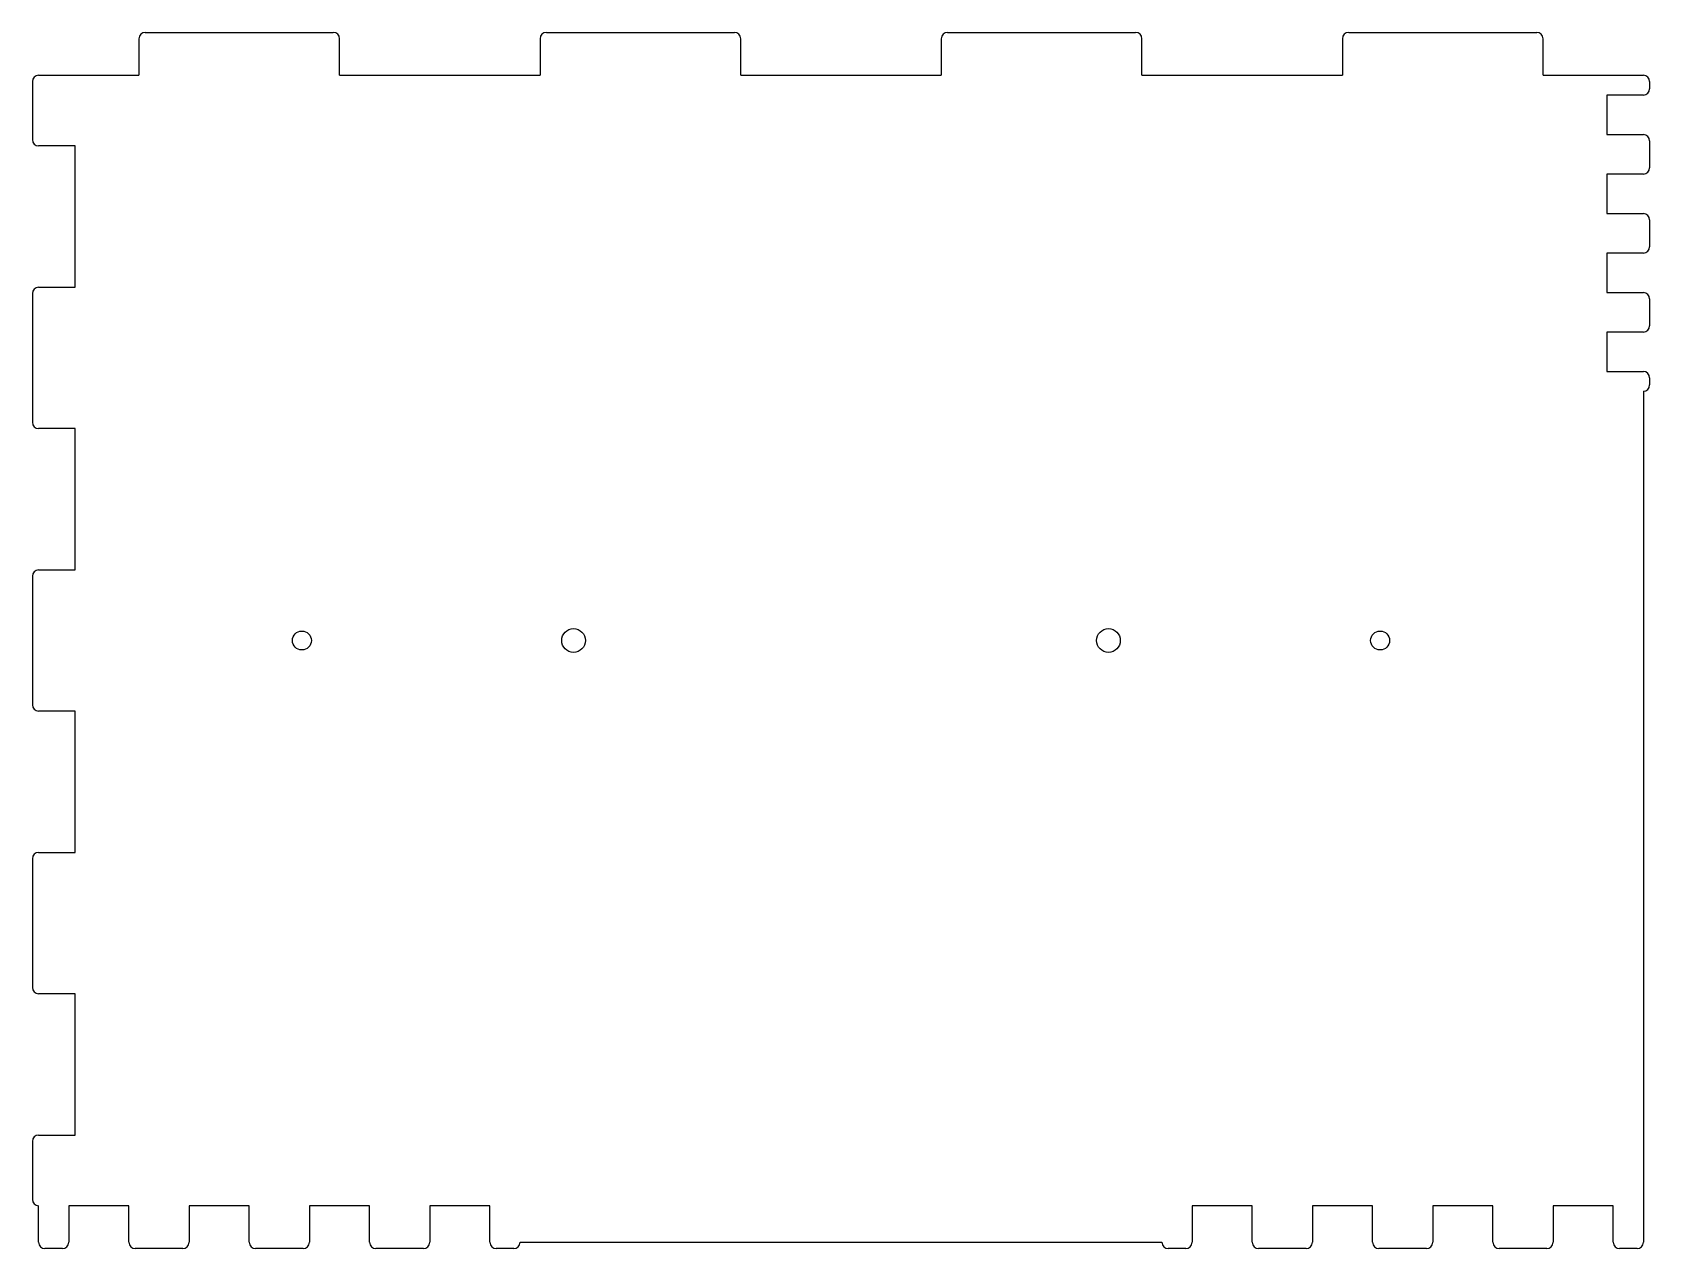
# Model space of a CAD drawing. Header units: millimetres. Extents: x 0 to 512, y 0 to 385.
import ezdxf

# ---------------------------------------------------------------- set-up
doc = ezdxf.new("R2010")
doc.units = ezdxf.units.MM
doc.layers.add('CutProfile', color=7, linetype='CONTINUOUS')

msp = doc.modelspace()

# ---------------------------------------------------------------- linework, layer by layer
at = {"layer": 'CutProfile'}
for p, q in [((35.75, 385), (95.25, 385)), ((162.75, 385), (222.25, 385)), ((289.75, 385), (349.25, 385)), ((416.75, 385), (476.25, 385)), ((33.75, 383), (33.75, 371.4)), ((97.25, 371.4), (97.25, 383)), ((160.75, 383), (160.75, 371.4)), ((224.25, 371.4), (224.25, 383)), ((287.75, 383), (287.75, 371.4)), ((351.25, 371.4), (351.25, 383)), ((414.75, 383), (414.75, 371.4)), ((478.25, 371.4), (478.25, 383)), ((0, 369.4), (0, 351.0375)), ((2, 371.4), (33.75, 371.4)), ((97.25, 371.4), (160.75, 371.4)), ((224.25, 371.4), (287.75, 371.4)), ((351.25, 371.4), (414.75, 371.4)), ((478.25, 371.4), (510, 371.4)), ((512, 369.4), (512, 367.15)), ((498.4, 365.15), (498.4, 352.65)), ((510, 365.15), (498.4, 365.15)), ((13.6, 349.0375), (2, 349.0375)), ((13.6, 304.3125), (13.6, 349.0375)), ((498.4, 352.65), (510, 352.65)), ((512, 350.65), (512, 342.15)), ((498.4, 340.15), (498.4, 327.65)), ((510, 340.15), (498.4, 340.15)), ((498.4, 327.65), (510, 327.65)), ((512, 325.65), (512, 317.15)), ((498.4, 315.15), (498.4, 302.65)), ((510, 315.15), (498.4, 315.15)), ((0, 302.3125), (0, 261.5875)), ((2, 304.3125), (13.6, 304.3125)), ((498.4, 302.65), (510, 302.65)), ((512, 300.65), (512, 292.15)), ((498.4, 290.15), (498.4, 277.65)), ((510, 290.15), (498.4, 290.15)), ((498.4, 277.65), (510, 277.65)), ((510, 271.4), (510, 2)), ((512, 275.65), (512, 273.4)), ((13.6, 259.5875), (2, 259.5875)), ((13.6, 214.8625), (13.6, 259.5875)), ((0, 212.8625), (0, 172.1375)), ((2, 214.8625), (13.6, 214.8625)), ((13.6, 170.1375), (2, 170.1375)), ((13.6, 125.4125), (13.6, 170.1375)), ((0, 123.4125), (0, 82.6875)), ((2, 125.4125), (13.6, 125.4125)), ((13.6, 80.6875), (2, 80.6875)), ((13.6, 35.9625), (13.6, 80.6875)), ((2, 35.9625), (13.6, 35.9625)), ((0, 33.9625), (0, 15.6)), ((2, 2), (2, 13.6)), ((11.525, 13.6), (11.525, 2)), ((30.575, 13.6), (11.525, 13.6)), ((30.575, 2), (30.575, 13.6)), ((49.625, 13.6), (49.625, 2)), ((68.675, 13.6), (49.625, 13.6)), ((68.675, 2), (68.675, 13.6)), ((87.725, 13.6), (87.725, 2)), ((106.775, 13.6), (87.725, 13.6)), ((106.775, 2), (106.775, 13.6)), ((125.825, 13.6), (125.825, 2)), ((144.875, 13.6), (125.825, 13.6)), ((144.875, 2), (144.875, 13.6)), ((367.125, 13.6), (367.125, 2)), ((386.175, 13.6), (367.125, 13.6)), ((386.175, 2), (386.175, 13.6)), ((405.225, 13.6), (405.225, 2)), ((424.275, 13.6), (405.225, 13.6)), ((424.275, 2), (424.275, 13.6)), ((443.325, 13.6), (443.325, 2)), ((462.375, 13.6), (443.325, 13.6)), ((462.375, 2), (462.375, 13.6)), ((481.425, 13.6), (481.425, 2)), ((500.475, 13.6), (481.425, 13.6)), ((500.475, 2), (500.475, 13.6)), ((9.525, 0), (4, 0)), ((47.625, 0), (32.575, 0)), ((85.725, 0), (70.675, 0)), ((123.825, 0), (108.775, 0)), ((152.4, 0), (146.875, 0)), ((154.4, 2), (357.6, 2)), ((365.125, 0), (359.6, 0)), ((403.225, 0), (388.175, 0)), ((441.325, 0), (426.275, 0)), ((479.425, 0), (464.375, 0)), ((508, 0), (502.475, 0))]:
    msp.add_line(p, q, dxfattribs=at)
for centre, radius in [((85.3333, 192.5), 3), ((171.3333, 192.5), 3.75), ((340.6667, 192.5), 3.75), ((426.6667, 192.5), 3)]:
    msp.add_circle(centre, radius, dxfattribs=at)
for centre, start, end in [((35.75, 383), 90, 180), ((95.25, 383), 0, 90), ((162.75, 383), 90, 180), ((222.25, 383), 0, 90), ((289.75, 383), 90, 180), ((349.25, 383), 0, 90), ((416.75, 383), 90, 180), ((476.25, 383), 0, 90), ((2, 369.4), 90, 180), ((510, 369.4), 0, 90), ((510, 367.15), -90, 0), ((2, 351.0375), 180, -90), ((510, 350.65), 0, 90), ((510, 342.15), -90, 0), ((510, 325.65), 0, 90), ((510, 317.15), -90, 0), ((2, 302.3125), 90, 180), ((510, 300.65), 0, 90), ((510, 292.15), -90, 0), ((510, 275.65), 0, 90), ((510, 273.4), -90, 0), ((2, 261.5875), 180, -90), ((2, 212.8625), 90, 180), ((2, 172.1375), 180, -90), ((2, 123.4125), 90, 180), ((2, 82.6875), 180, -90), ((2, 33.9625), 90, 180), ((2, 15.6), 180, -90), ((4, 2), -180, -90), ((9.525, 2), -90, 0), ((32.575, 2), -180, -90), ((47.625, 2), -90, 0), ((70.675, 2), -180, -90), ((85.725, 2), -90, 0), ((108.775, 2), -180, -90), ((123.825, 2), -90, 0), ((146.875, 2), -180, -90), ((152.4, 2), -90, 0), ((359.6, 2), -180, -90), ((365.125, 2), -90, 0), ((388.175, 2), -180, -90), ((403.225, 2), -90, 0), ((426.275, 2), -180, -90), ((441.325, 2), -90, 0), ((464.375, 2), -180, -90), ((479.425, 2), -90, 0), ((502.475, 2), -180, -90), ((508, 2), -90, 0)]:
    msp.add_arc(centre, 2, start, end, dxfattribs=at)

doc.saveas('drawing.dxf')
